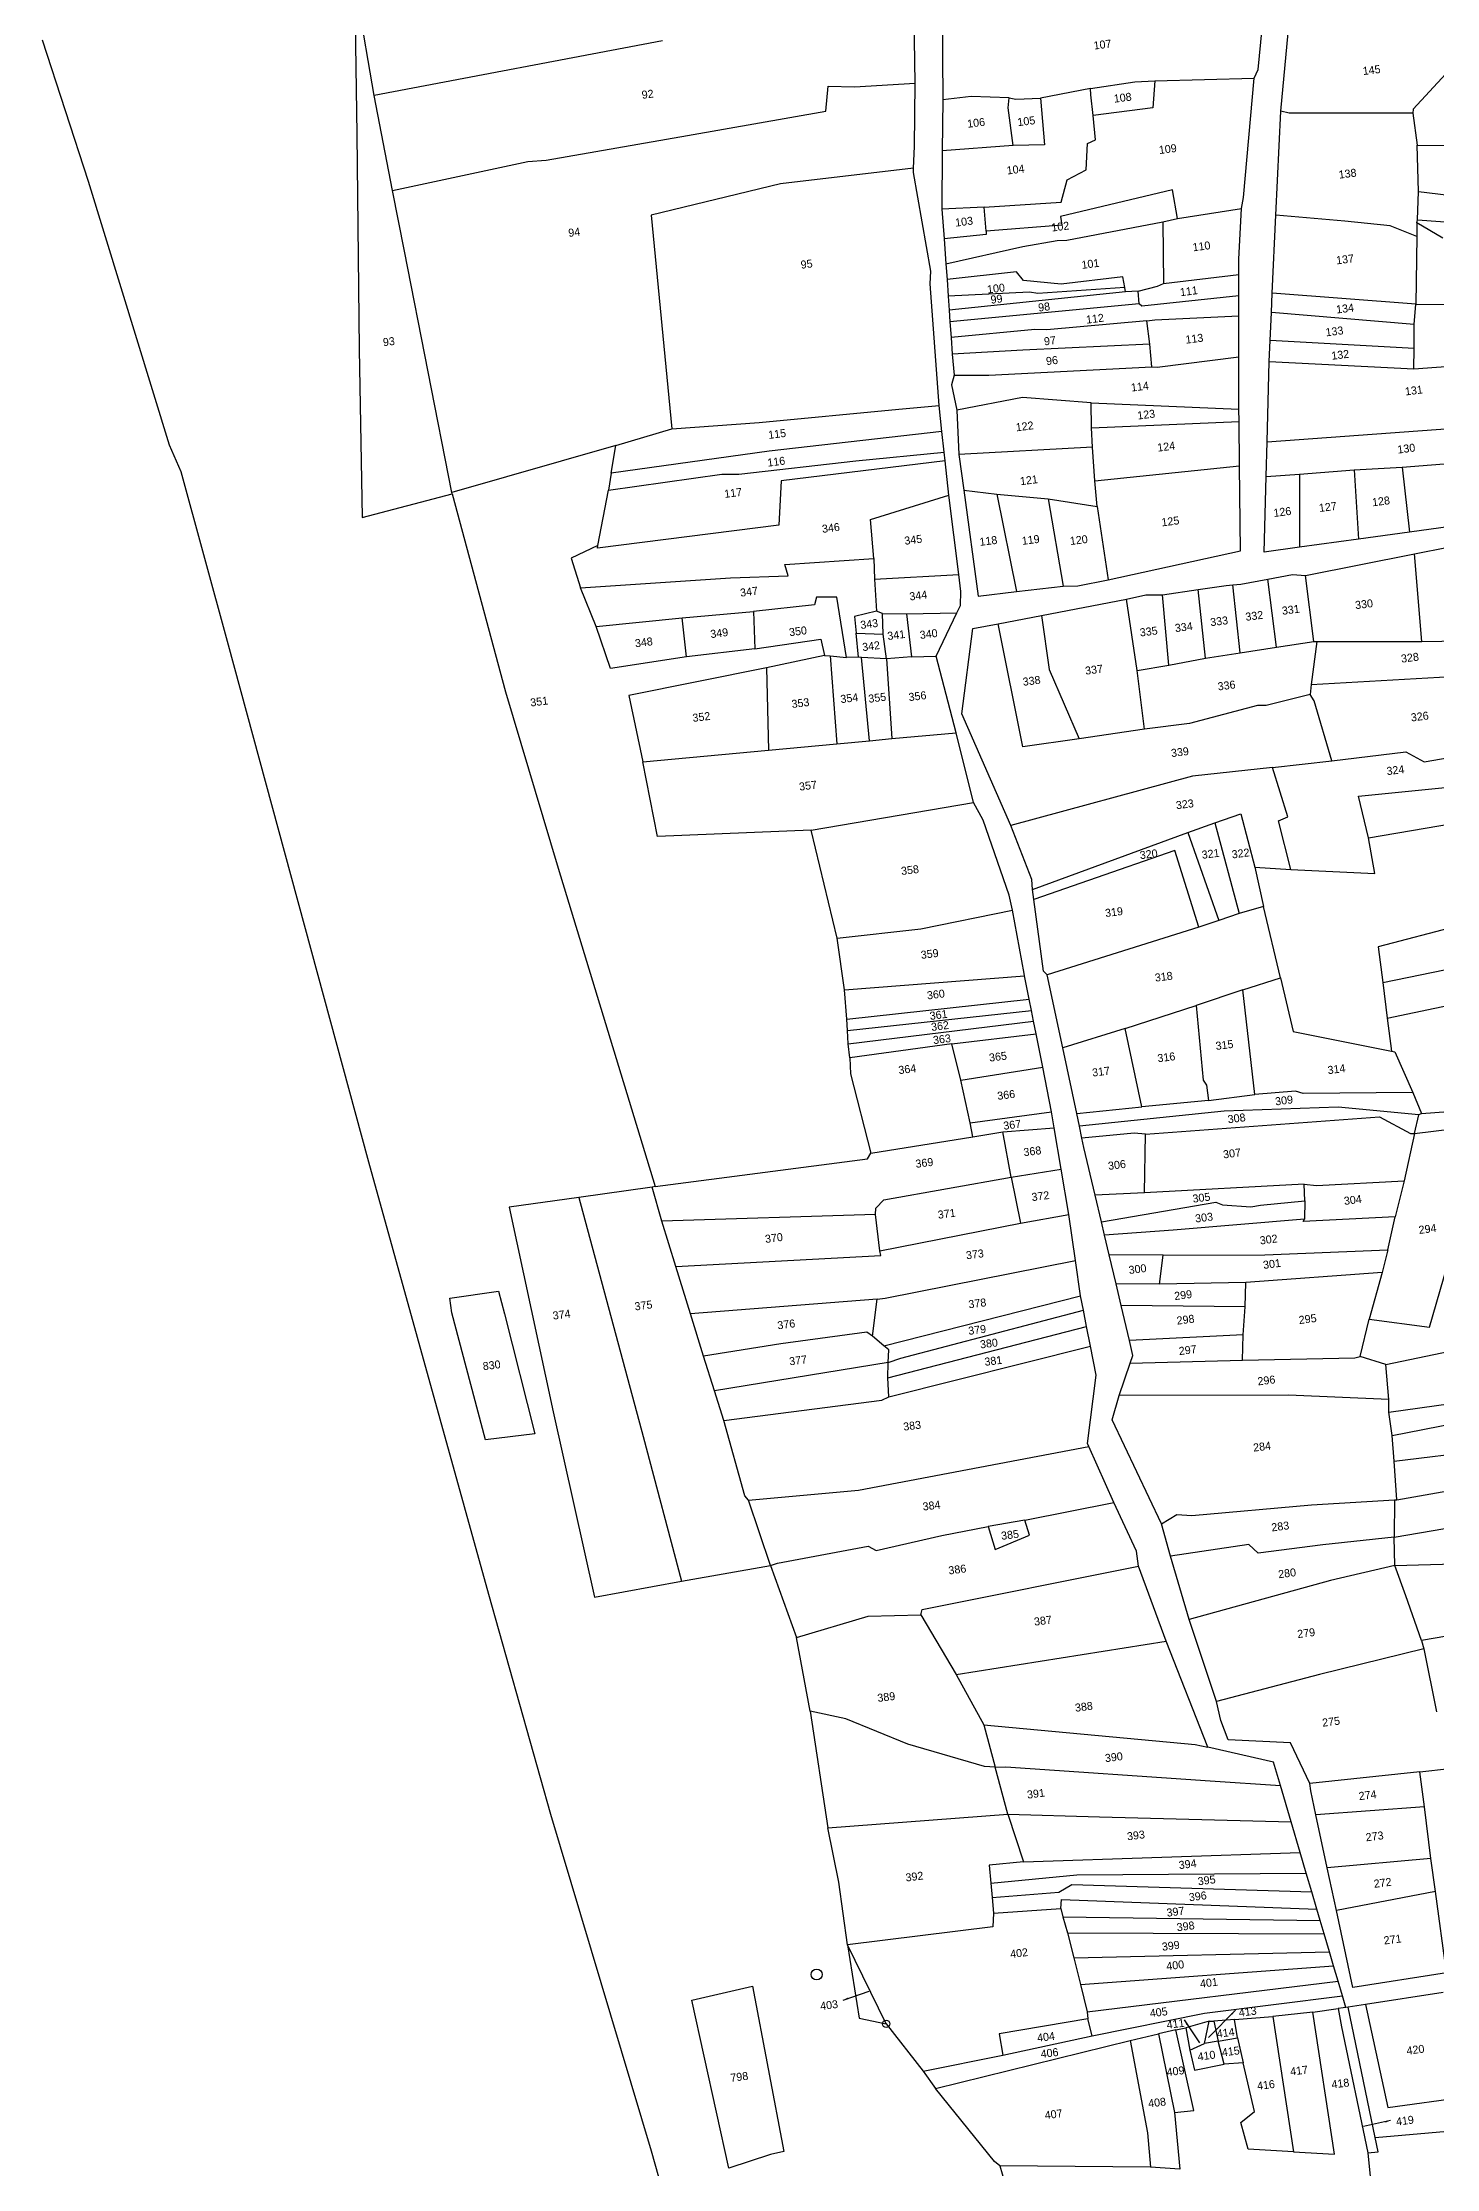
# Model space of a CAD drawing. Header units: metres. Extents: x 286362 to 288495, y 2008811 to 2013011.
# Drawn here: x 286414 to 287058, y 2011128 to 2012111 of the extents above; entities that cross this region are included whole.
import ezdxf
from ezdxf.enums import TextEntityAlignment as Align

# ---------------------------------------------------------------- set-up
doc = ezdxf.new("R2010")
doc.units = ezdxf.units.M
for name, color, linetype in [('OFF', 1, 'Continuous'), ('POLY_PARCEL', 6, 'Continuous'), ('POLY_ROAD', 30, 'Continuous'), ('TEXT_PARCEL', 7, 'Continuous'), ('V_BOUND_LINE', 7, 'Continuous')]:
    doc.layers.add(name, color=color, linetype=linetype)
doc.styles.get("Standard").update_dxf_attribs({"font": 'simplex.shx'})
doc.styles.add('TEXT_MAP', font='')
doc.styles.get('TEXT_MAP').set_extended_font_data('Kruti Dev 050')
doc.dimstyles.get("Standard").update_dxf_attribs({"dimtxt": 0.18, "dimasz": 0.18, "dimexe": 0.18, "dimexo": 0.0625, "dimgap": 0.09, "dimtad": 0, "dimtih": 1, "dimtoh": 1, "dimdec": 4, "dimzin": 0, "dimdsep": 46, "dimtxsty": 'Standard', "dimcen": 0.09, "dimadec": 0, "dimazin": 0, "dimtfac": 1, "dimtdec": 4, "dimtofl": 0, "dimtmove": 0, "dimatfit": 3, "dimfxl": 1, "dimtolj": 1, "dimtzin": 0, "dimarcsym": 0})

msp = doc.modelspace()

# ---------------------------------------------------------------- linework, layer by layer
for centre, radius in [((286771.69, 2011217.31), 2.54), ((286803.85, 2011194.49), 1.75)]:
    msp.add_circle(centre, radius)
at = {"layer": 'OFF'}
msp.add_line((287017.57, 2011202.2), (287012.98, 2011201.51), dxfattribs=at)
at = {"layer": 'POLY_PARCEL'}
for p, q in [((286558.05, 2012130.51), (286559.1, 2012068.66)), ((286567.02, 2012086.52), (286559.43, 2012130.57)), ((286700.37, 2012111.81), (286567.02, 2012086.52)), ((287070.24, 2012104.62), (287047.55, 2012080.21)), ((286918.93, 2012092.78), (286928.08, 2012093.3)), ((286928.08, 2012093.3), (286927.13, 2012080.83)), ((286928.08, 2012093.3), (286974.01, 2012094.55)), ((286575.59, 2012042.57), (286567.02, 2012086.52)), ((286776.01, 2012079.29), (286777, 2012090.79)), ((286777, 2012090.79), (286789.24, 2012090.5)), ((286789.24, 2012090.5), (286817.3, 2012092.22)), ((286843.14, 2012085.99), (286830.02, 2012084.51)), ((286860.79, 2012085.48), (286843.14, 2012085.99)), ((286860.33, 2012080.82), (286860.79, 2012085.48)), ((286860.79, 2012085.48), (286863.81, 2012084.81)), ((286863.81, 2012084.81), (286875.28, 2012085.21)), ((286898.37, 2012089.78), (286875.28, 2012085.21)), ((286875.28, 2012085.21), (286877.14, 2012063.67)), ((286898.37, 2012089.78), (286918.93, 2012092.78)), ((286898.52, 2012086.87), (286898.37, 2012089.78)), ((286899.53, 2012077.16), (286898.52, 2012086.87)), ((286711.96, 2012068), (286776.01, 2012079.29)), ((286862.53, 2012063.31), (286860.33, 2012080.82)), ((286927.13, 2012080.83), (286899.53, 2012077.16)), ((286900.72, 2012066.01), (286899.53, 2012077.16)), ((286990.2, 2012078.25), (286986.36, 2012079.17)), ((287047.37, 2012078.3), (286990.2, 2012078.25)), ((287047.55, 2012080.21), (287047.37, 2012078.3)), ((287047.37, 2012078.3), (287049.44, 2012063.5)), ((286559.1, 2012068.66), (286560.15, 2011969.07)), ((286646.54, 2012056.55), (286711.96, 2012068)), ((286877.14, 2012063.67), (286862.53, 2012063.31)), ((286896.4, 2012052.07), (286896.96, 2012064.28)), ((286896.96, 2012064.28), (286900.72, 2012066.01)), ((286575.59, 2012042.57), (286638.08, 2012055.89)), ((286638.08, 2012055.89), (286646.54, 2012056.55)), ((286862.53, 2012063.31), (286829.83, 2012060.95)), ((287050.03, 2012042.09), (287049.44, 2012063.5)), ((287049.44, 2012063.5), (287098.07, 2012063.11)), ((286755.03, 2012045.57), (286695.23, 2012031.16)), ((286816.53, 2012052.88), (286755.03, 2012045.57)), ((286884.86, 2012037.08), (286887.56, 2012047.4)), ((286887.56, 2012047.4), (286896.4, 2012052.07)), ((286581.07, 2012014.45), (286575.59, 2012042.57)), ((286849.11, 2012034.89), (286829.63, 2012033.98)), ((286849.11, 2012034.89), (286884.86, 2012037.08)), ((286850.1, 2012023.71), (286849.11, 2012034.89)), ((286936.27, 2012042.9), (286884.42, 2012030.53)), ((286938.57, 2012029.58), (286936.27, 2012042.9)), ((287049.57, 2012029.05), (287050.03, 2012042.09)), ((287050.03, 2012042.09), (287126.63, 2012032.85)), ((286695.23, 2012031.16), (286704.78, 2011932.24)), ((286885.15, 2012026.44), (286850.1, 2012023.71)), ((286884.42, 2012030.53), (286885.15, 2012026.44)), ((286887.47, 2012019.61), (286931.85, 2012028.11)), ((286931.85, 2012028.11), (286938.57, 2012029.58)), ((286931.85, 2012028.11), (286932.09, 2011999.47)), ((286938.57, 2012029.58), (286968.14, 2012034.14)), ((287015.94, 2012028.39), (286984.14, 2012031.18)), ((287036.94, 2012026.21), (287015.94, 2012028.39)), ((287049.29, 2012021.27), (287036.94, 2012026.21)), ((287049.34, 2012027.56), (287049.29, 2012021.27)), ((287049.34, 2012027.56), (287049.57, 2012029.05)), ((287061.32, 2012020.48), (287049.34, 2012027.56)), ((287049.57, 2012029.05), (287094.39, 2012025.68)), ((286850.07, 2012022.25), (286830.64, 2012020.25)), ((286831.5, 2012008.6), (286867.11, 2012016.64)), ((286850.1, 2012023.71), (286850.07, 2012022.25)), ((286867.11, 2012016.64), (286882.88, 2012019.46)), ((286882.88, 2012019.46), (286887.47, 2012019.61)), ((287049.29, 2012021.27), (287048.81, 2011990.03)), ((286602.95, 2011902.9), (286581.07, 2012014.45)), ((286864.18, 2012004.97), (286832.04, 2012001.38)), ((286867.4, 2012000.98), (286864.18, 2012004.97)), ((286870.19, 2011995.47), (286832.55, 2011993.71)), ((286914.57, 2011995.6), (286832.99, 2011987.25)), ((286884.8, 2011999.19), (286867.4, 2012000.98)), ((286874.03, 2011994.9), (286870.19, 2011995.47)), ((286914.31, 2011997.66), (286874.03, 2011994.9)), ((286913.27, 2012002.55), (286884.8, 2011999.19)), ((286914.31, 2011997.66), (286913.27, 2012002.55)), ((286914.57, 2011995.6), (286914.31, 2011997.66)), ((286920.39, 2011995.91), (286914.57, 2011995.6)), ((286920.39, 2011995.91), (286929.31, 2011998.28)), ((286920.91, 2011990.11), (286920.39, 2011995.91)), ((286929.31, 2011998.28), (286932.09, 2011999.47)), ((286932.09, 2011999.47), (286967.03, 2012003.66)), ((287048.81, 2011990.03), (286982.46, 2011995.09)), ((286920.91, 2011990.11), (286833.35, 2011981.86)), ((286922.09, 2011989.01), (286920.91, 2011990.11)), ((286967.03, 2011993.85), (286922.09, 2011989.01)), ((287048.12, 2011980.52), (286982.07, 2011986.12)), ((287048.12, 2011980.52), (287048.81, 2011990.03)), ((287048.81, 2011990.03), (287102.68, 2011989.67)), ((286872.56, 2011978.19), (286833.84, 2011974.6)), ((286878.23, 2011978.06), (286872.56, 2011978.19)), ((286924.42, 2011982.18), (286878.23, 2011978.06)), ((286924.42, 2011982.18), (286928.13, 2011982.65)), ((286925.76, 2011971.47), (286924.42, 2011982.18)), ((286928.13, 2011982.65), (286967.03, 2011984.57)), ((287048.01, 2011969.51), (287048.12, 2011980.52)), ((286560.15, 2011969.07), (286561.55, 2011891.3)), ((286867.05, 2011968.7), (286834.36, 2011966.76)), ((286925.76, 2011971.47), (286867.05, 2011968.7)), ((286926.67, 2011960.91), (286925.76, 2011971.47)), ((286929.19, 2011960.81), (286967.03, 2011965.59)), ((287048.01, 2011969.51), (286981.49, 2011973.11)), ((287047.94, 2011960.08), (287048.01, 2011969.51)), ((286835.24, 2011957.14), (286851.34, 2011957.11)), ((286851.34, 2011957.11), (286926.67, 2011960.91)), ((286926.67, 2011960.91), (286929.19, 2011960.81)), ((286981.07, 2011963.51), (287047.94, 2011960.08)), ((287047.94, 2011960.08), (287117.67, 2011965.07)), ((286866.88, 2011946.77), (286836.61, 2011940.86)), ((286898.61, 2011944.27), (286866.88, 2011946.77)), ((286745.06, 2011935.26), (286809.77, 2011941.35)), ((286809.77, 2011941.35), (286828.31, 2011943.03)), ((286898.61, 2011944.27), (286967.02, 2011941.34)), ((286898.79, 2011932.78), (286898.61, 2011944.27)), ((286678.87, 2011924.66), (286704.78, 2011932.24)), ((286704.78, 2011932.24), (286745.06, 2011935.26)), ((286829.63, 2011931), (286749.69, 2011921.99)), ((286898.79, 2011932.78), (286967.08, 2011935.63)), ((286899.28, 2011923.84), (286898.79, 2011932.78)), ((286980.07, 2011926.28), (287110.12, 2011935.74)), ((286678.87, 2011924.66), (286602.95, 2011902.9)), ((286676.62, 2011911.78), (286678.87, 2011924.66)), ((286749.69, 2011921.99), (286676.62, 2011911.78)), ((286735.65, 2011911.27), (286789.77, 2011917.45)), ((286831.1, 2011917.54), (286755.23, 2011908.22)), ((286789.77, 2011917.45), (286830.66, 2011921.54)), ((286899.28, 2011923.84), (286837.48, 2011920.49)), ((286900.4, 2011908.28), (286899.28, 2011923.84)), ((287042.54, 2011914.62), (287106.41, 2011919.65)), ((286676.62, 2011911.78), (286675.37, 2011903.91)), ((286675.37, 2011903.91), (286727.91, 2011911.31)), ((286727.91, 2011911.31), (286735.65, 2011911.27)), ((286755.23, 2011908.22), (286754.14, 2011887.76)), ((286900.4, 2011908.28), (286967.29, 2011915.17)), ((286901.43, 2011896.32), (286900.4, 2011908.28)), ((286979.64, 2011910.28), (286995, 2011911.37)), ((286995, 2011911.37), (287020.3, 2011913.29)), ((286995, 2011911.37), (286995.05, 2011877.5)), ((287020.3, 2011913.29), (287042.54, 2011914.62)), ((287020.3, 2011913.29), (287022.24, 2011881.23)), ((287042.54, 2011914.62), (287045.91, 2011884.48)), ((286561.55, 2011891.3), (286603.08, 2011902.21)), ((286603.08, 2011902.21), (286602.95, 2011902.9)), ((286603.08, 2011902.21), (286627.85, 2011810.63)), ((286670.44, 2011878.27), (286675.37, 2011903.91)), ((286796.67, 2011890.42), (286832.83, 2011901.64)), ((286839.74, 2011903.86), (286855.06, 2011902.01)), ((286855.06, 2011902.01), (286864.06, 2011856.98)), ((286855.06, 2011902.01), (286878.77, 2011899.97)), ((286878.77, 2011899.97), (286885.77, 2011859.52)), ((286878.77, 2011899.97), (286901.43, 2011896.32)), ((286754.14, 2011887.76), (286670.39, 2011877.04)), ((286798.13, 2011872.32), (286796.67, 2011890.42)), ((286901.43, 2011896.32), (286906.56, 2011862.46)), ((286670.44, 2011878.27), (286658.16, 2011872.46)), ((286670.39, 2011877.04), (286670.44, 2011878.27)), ((286658.16, 2011872.46), (286662.52, 2011858.78)), ((286756.92, 2011869.61), (286798.13, 2011872.32)), ((286758.6, 2011864.33), (286756.92, 2011869.61)), ((286798.13, 2011872.32), (286798.51, 2011862.81)), ((287051.58, 2011833.98), (287048.2, 2011874.45)), ((286662.52, 2011858.78), (286731.88, 2011863.42)), ((286669.69, 2011840.89), (286662.52, 2011858.78)), ((286731.88, 2011863.42), (286758.6, 2011864.33)), ((286798.51, 2011862.81), (286837.45, 2011864.85)), ((286798.51, 2011862.81), (286799.33, 2011848.01)), ((286951.52, 2011826.19), (286948.17, 2011857.96)), ((286967.55, 2011828.62), (286964.21, 2011860.1)), ((286984.38, 2011831.36), (286980.39, 2011862.78)), ((287001.65, 2011833.95), (286997.74, 2011864.45)), ((286709.45, 2011844.86), (286742.43, 2011847.78)), ((286770.7, 2011850.92), (286742.43, 2011847.78)), ((286742.43, 2011847.78), (286743.16, 2011830.6)), ((286771.68, 2011854.5), (286770.7, 2011850.92)), ((286781.04, 2011854.46), (286771.68, 2011854.5)), ((286785.55, 2011826.57), (286781.04, 2011854.46)), ((286799.33, 2011848.01), (286789.27, 2011845.53)), ((286802.11, 2011846.94), (286799.33, 2011848.01)), ((286919.98, 2011820.56), (286915.05, 2011853.48)), ((286934.54, 2011823.02), (286931.7, 2011855.54)), ((286669.69, 2011840.89), (286709.45, 2011844.86)), ((286676.41, 2011821.41), (286669.69, 2011840.89)), ((286711.51, 2011826.83), (286709.45, 2011844.86)), ((286789.27, 2011845.53), (286790.05, 2011837.71)), ((286791.03, 2011826.65), (286790.05, 2011837.71)), ((286790.05, 2011837.71), (286802.51, 2011837.24)), ((286802.11, 2011846.94), (286813.32, 2011846.72)), ((286802.51, 2011837.24), (286802.11, 2011846.94)), ((286813.32, 2011846.72), (286836.61, 2011847.22)), ((286813.32, 2011846.72), (286815.6, 2011826.89)), ((286867.03, 2011785.24), (286855.71, 2011842.12)), ((286875.75, 2011845.96), (286879.3, 2011820.94)), ((286743.16, 2011830.6), (286711.51, 2011826.83)), ((286743.16, 2011830.6), (286773.71, 2011835.05)), ((286773.71, 2011835.05), (286775.27, 2011827.52)), ((286803.94, 2011825.83), (286802.51, 2011837.24)), ((286951.52, 2011826.19), (286967.55, 2011828.62)), ((286967.55, 2011828.62), (286984.38, 2011831.36)), ((286984.38, 2011831.36), (287001.65, 2011833.95)), ((287003.12, 2011833.92), (287000.5, 2011813.96)), ((287001.65, 2011833.95), (287003.12, 2011833.92)), ((287003.12, 2011833.92), (287051.58, 2011833.98)), ((287051.58, 2011833.98), (287089.91, 2011834.49)), ((286711.51, 2011826.83), (286676.41, 2011821.41)), ((286748.53, 2011821.8), (286684.88, 2011808.94)), ((286775.27, 2011827.52), (286748.53, 2011821.8)), ((286748.53, 2011821.8), (286749.44, 2011783.72)), ((286775.27, 2011827.52), (286777.94, 2011827.25)), ((286777.94, 2011827.25), (286785.55, 2011826.57)), ((286777.94, 2011827.25), (286780.99, 2011786.66)), ((286791.03, 2011826.65), (286785.55, 2011826.57)), ((286792.43, 2011826.56), (286791.03, 2011826.65)), ((286796.08, 2011788.03), (286792.43, 2011826.56)), ((286803.94, 2011825.83), (286792.43, 2011826.56)), ((286815.6, 2011826.89), (286803.94, 2011825.83)), ((286803.94, 2011825.83), (286806.51, 2011788.98)), ((286815.6, 2011826.89), (286827.05, 2011827.13)), ((286879.3, 2011820.94), (286893.16, 2011788.94)), ((286919.98, 2011820.56), (286934.54, 2011823.02)), ((286923.39, 2011793.36), (286919.98, 2011820.56)), ((286934.54, 2011823.02), (286951.52, 2011826.19)), ((287000.5, 2011813.96), (287075.94, 2011818.41)), ((286627.85, 2011810.63), (286652.12, 2011729)), ((286684.88, 2011808.94), (286691.37, 2011778.26)), ((286999.9, 2011809.45), (286979.6, 2011804.39)), ((287000.5, 2011813.96), (286999.9, 2011809.45)), ((287001.74, 2011806.54), (286999.9, 2011809.45)), ((286975.63, 2011804.31), (286944.22, 2011795.98)), ((286979.6, 2011804.39), (286975.63, 2011804.31)), ((287010.05, 2011778.7), (287001.74, 2011806.54)), ((286796.08, 2011788.03), (286806.51, 2011788.98)), ((286806.51, 2011788.98), (286836.2, 2011791.68)), ((286893.16, 2011788.94), (286867.03, 2011785.24)), ((286923.39, 2011793.36), (286893.16, 2011788.94)), ((286944.22, 2011795.98), (286923.39, 2011793.36)), ((286691.37, 2011778.26), (286749.44, 2011783.72)), ((286749.44, 2011783.72), (286780.99, 2011786.66)), ((286780.99, 2011786.66), (286796.08, 2011788.03)), ((286982.57, 2011775.67), (287010.05, 2011778.7)), ((287010.05, 2011778.7), (287044.18, 2011782.82)), ((287044.18, 2011782.82), (287052.71, 2011778.24)), ((287052.71, 2011778.24), (287099.63, 2011786.46)), ((286698.14, 2011743.75), (286691.37, 2011778.26)), ((286945.59, 2011771.66), (286861.59, 2011748.79)), ((286982.57, 2011775.67), (286945.59, 2011771.66)), ((286989.65, 2011752.78), (286982.57, 2011775.67)), ((287022.24, 2011762.33), (287102.66, 2011770.35)), ((286769.16, 2011746.62), (286844.28, 2011759.46)), ((287026.96, 2011743.04), (287022.24, 2011762.33)), ((286943.44, 2011745.52), (286955.86, 2011750)), ((286955.86, 2011750), (286967.89, 2011754.24)), ((286955.86, 2011750), (286967.19, 2011708.1)), ((286967.89, 2011754.24), (286974.35, 2011729.51)), ((286985.27, 2011750.97), (286989.65, 2011752.78)), ((286991.02, 2011728.46), (286985.27, 2011750.97)), ((287026.96, 2011743.04), (287104.71, 2011756.35)), ((286769.16, 2011746.62), (286698.14, 2011743.75)), ((286781.12, 2011696.71), (286769.16, 2011746.62)), ((286871.55, 2011719.13), (286943.44, 2011745.52)), ((286943.44, 2011745.52), (286957.77, 2011704.92)), ((287029.85, 2011726.66), (287026.96, 2011743.04)), ((286937.36, 2011737.22), (286897.42, 2011723.42)), ((286948.51, 2011701.78), (286937.36, 2011737.22)), ((286974.35, 2011729.51), (286978.3, 2011711.38)), ((286974.35, 2011729.51), (286991.02, 2011728.46)), ((286652.12, 2011729), (286697.03, 2011581.86)), ((286897.42, 2011723.42), (286872.16, 2011714.59)), ((286991.02, 2011728.46), (287029.85, 2011726.66)), ((286819.82, 2011700.96), (286862.28, 2011709.69)), ((286978.3, 2011711.38), (286967.19, 2011708.1)), ((286986.2, 2011678.34), (286978.3, 2011711.38)), ((286781.12, 2011696.71), (286819.82, 2011700.96)), ((286948.51, 2011701.78), (286878.38, 2011679.72)), ((286957.77, 2011704.92), (286948.51, 2011701.78)), ((286967.19, 2011708.1), (286957.77, 2011704.92)), ((287067.91, 2011702.23), (287031.42, 2011692.63)), ((286784.55, 2011672.86), (286781.12, 2011696.71)), ((287031.42, 2011692.63), (287033.52, 2011676.15)), ((287033.52, 2011676.15), (287109.55, 2011691.73)), ((286784.55, 2011672.86), (286867.84, 2011679.26)), ((286785.66, 2011659.18), (286784.55, 2011672.86)), ((286968.89, 2011672.82), (286947.19, 2011665.49)), ((286968.89, 2011672.82), (286986.2, 2011678.34)), ((286974.34, 2011624.32), (286968.89, 2011672.82)), ((286986.2, 2011678.34), (286992.04, 2011653.54)), ((287033.52, 2011676.15), (287035.63, 2011659.67)), ((286785.66, 2011659.18), (286869.98, 2011668.52)), ((286785.91, 2011653.93), (286871.03, 2011663.25)), ((286914.38, 2011654.89), (286947.19, 2011665.49)), ((286947.19, 2011665.49), (286950.47, 2011630.95)), ((287035.63, 2011659.67), (287070.04, 2011666.92)), ((286785.91, 2011653.93), (286785.66, 2011659.18)), ((286786.26, 2011647.88), (286785.91, 2011653.93)), ((286786.26, 2011647.88), (286872.02, 2011658.24)), ((286834.25, 2011647.8), (286873.17, 2011652.49)), ((286914.38, 2011654.89), (286885.52, 2011645.98)), ((286922.08, 2011618.6), (286914.38, 2011654.89)), ((286992.04, 2011653.54), (287037.58, 2011644.39)), ((287035.63, 2011659.67), (287037.58, 2011644.39)), ((286787.09, 2011641.28), (286786.26, 2011647.88)), ((286834.25, 2011647.8), (286787.09, 2011641.28)), ((286787.09, 2011641.28), (286787.39, 2011634)), ((286838.39, 2011631.05), (286834.25, 2011647.8)), ((287037.58, 2011644.39), (287039.07, 2011644.16)), ((287039.07, 2011644.16), (287047.51, 2011625.34)), ((286787.39, 2011634), (286796.76, 2011597.21)), ((286838.39, 2011631.05), (286876.25, 2011637.03)), ((286842.7, 2011611.27), (286838.39, 2011631.05)), ((286952.9, 2011621.63), (286922.08, 2011618.6)), ((286950.47, 2011630.95), (286952.02, 2011628.63)), ((286952.02, 2011628.63), (286952.9, 2011621.63)), ((286952.9, 2011621.63), (286974.34, 2011624.32)), ((286993.21, 2011625.85), (286974.34, 2011624.32)), ((286996.69, 2011624.82), (286993.21, 2011625.85)), ((287047.51, 2011625.34), (286996.69, 2011624.82)), ((287047.51, 2011625.34), (287051.46, 2011615.58)), ((286842.7, 2011611.27), (286880.35, 2011616.41)), ((286891.98, 2011615.51), (286922.08, 2011618.6)), ((286960.22, 2011616.69), (286893.2, 2011609.72)), ((286923.86, 2011606.06), (287031.97, 2011613.97)), ((287012.98, 2011618.49), (286960.22, 2011616.69)), ((287050.27, 2011615.01), (287012.98, 2011618.49)), ((287031.97, 2011613.97), (287046.33, 2011606.35)), ((287048.21, 2011606.38), (287050.27, 2011615.01)), ((287051.46, 2011615.58), (287050.27, 2011615.01)), ((287051.46, 2011615.58), (287070.03, 2011616.9)), ((286796.76, 2011597.21), (286843.9, 2011604.82)), ((286843.9, 2011604.82), (286842.7, 2011611.27)), ((286843.9, 2011604.82), (286857.87, 2011607.08)), ((286857.87, 2011607.08), (286881.59, 2011609.03)), ((286861.68, 2011586.15), (286857.87, 2011607.08)), ((286918.58, 2011606.44), (286894.37, 2011604.2)), ((286923.86, 2011606.06), (286918.58, 2011606.44)), ((286923.31, 2011578.84), (286923.86, 2011606.06)), ((287048.21, 2011606.38), (287043.43, 2011584.49)), ((287046.33, 2011606.35), (287048.21, 2011606.38)), ((287048.21, 2011606.38), (287067.1, 2011608.65)), ((286697.03, 2011581.86), (286795.26, 2011594.59)), ((286795.26, 2011594.59), (286796.76, 2011597.21)), ((286697.03, 2011581.86), (286695.63, 2011581.51)), ((286802.81, 2011575.71), (286861.68, 2011586.15)), ((286861.68, 2011586.15), (286884.81, 2011589.86)), ((286861.68, 2011586.15), (286865.99, 2011564.85)), ((286997.15, 2011582.87), (286923.31, 2011578.84)), ((286997.15, 2011582.87), (287002.87, 2011582.33)), ((286997.48, 2011575.17), (286997.15, 2011582.87)), ((287002.87, 2011582.33), (287043.43, 2011584.49)), ((287043.43, 2011584.49), (287039.24, 2011567.85)), ((286661.67, 2011576.72), (286629.5, 2011572.19)), ((286629.5, 2011572.19), (286649.91, 2011477.63)), ((286695.63, 2011581.51), (286661.67, 2011576.72)), ((286661.67, 2011576.72), (286691.41, 2011466.15)), ((286700.04, 2011565.78), (286695.63, 2011581.51)), ((286799.03, 2011571.78), (286802.81, 2011575.71)), ((286923.31, 2011578.84), (286900.48, 2011577.87)), ((286903.42, 2011565.41), (286956.3, 2011574.61)), ((286956.3, 2011574.61), (286959.39, 2011573.32)), ((286959.39, 2011573.32), (286972.49, 2011572.45)), ((286972.49, 2011572.45), (286977, 2011573.23)), ((286977, 2011573.23), (286997.48, 2011575.17)), ((286997.48, 2011575.17), (286997.28, 2011566.77)), ((286798.98, 2011568.93), (286700.04, 2011565.78)), ((286706.57, 2011544.75), (286700.04, 2011565.78)), ((286798.98, 2011568.93), (286799.03, 2011571.78)), ((286800.91, 2011552.01), (286798.98, 2011568.93)), ((286800.91, 2011552.01), (286865.99, 2011564.85)), ((286865.99, 2011564.85), (286888.33, 2011568.89)), ((286997.28, 2011566.77), (286936.56, 2011561.67)), ((287039.24, 2011567.85), (286996.79, 2011565.67)), ((286996.79, 2011565.67), (286997.28, 2011566.77)), ((287035.92, 2011552.58), (287039.24, 2011567.85)), ((286936.56, 2011561.67), (286904.85, 2011559.32)), ((286979.04, 2011550.25), (287035.92, 2011552.58)), ((287035.92, 2011552.58), (287033.27, 2011541.99)), ((286706.57, 2011544.75), (286801.39, 2011549.83)), ((286713.37, 2011522.88), (286706.57, 2011544.75)), ((286801.39, 2011549.83), (286800.91, 2011552.01)), ((286803.44, 2011530.18), (286891.39, 2011547.51)), ((286931.96, 2011550), (286907, 2011550.23)), ((286930.29, 2011536.6), (286931.96, 2011550)), ((286931.96, 2011550), (286979.04, 2011550.25)), ((287055.12, 2011516.81), (287063.31, 2011545.04)), ((286602.05, 2011530.14), (286624.62, 2011533.38)), ((286624.62, 2011533.38), (286627.35, 2011522.95)), ((286930.29, 2011536.6), (286910.18, 2011536.76)), ((286970.18, 2011537.42), (286930.29, 2011536.6)), ((286969.93, 2011526.09), (286970.18, 2011537.42)), ((287033.27, 2011541.99), (286970.18, 2011537.42)), ((287033.27, 2011541.99), (287027.24, 2011520.42)), ((286602.9, 2011523.34), (286602.05, 2011530.14)), ((286618.61, 2011464.56), (286602.9, 2011523.34)), ((286627.35, 2011522.95), (286641.43, 2011467.42)), ((286799.64, 2011529.7), (286713.37, 2011522.88)), ((286719.43, 2011503.35), (286713.37, 2011522.88)), ((286797.52, 2011512.57), (286799.64, 2011529.7)), ((286799.64, 2011529.7), (286803.44, 2011530.18)), ((286802.75, 2011508.14), (286893.72, 2011531.3)), ((286810.59, 2011502.42), (286895.05, 2011524.6)), ((286969.93, 2011526.09), (286912.54, 2011526.76)), ((286969.03, 2011513.21), (286969.93, 2011526.09)), ((286794.84, 2011514.47), (286755.06, 2011509.07)), ((286797.52, 2011512.57), (286794.84, 2011514.47)), ((286804.61, 2011493.34), (286896.54, 2011517.12)), ((286969.03, 2011513.21), (286916.36, 2011510.57)), ((286968.62, 2011501.44), (286969.03, 2011513.21)), ((287023.12, 2011503.16), (287027.24, 2011520.42)), ((287027.24, 2011520.42), (287055.12, 2011516.81)), ((286755.06, 2011509.07), (286719.43, 2011503.35)), ((286724.4, 2011487.37), (286719.43, 2011503.35)), ((286802.75, 2011508.14), (286797.52, 2011512.57)), ((286805.03, 2011506.19), (286802.75, 2011508.14)), ((286804.73, 2011500.47), (286805.03, 2011506.19)), ((286805.11, 2011484.46), (286898.36, 2011507.96)), ((287020.63, 2011502.52), (287023.12, 2011503.16)), ((287034.9, 2011499.41), (287023.12, 2011503.16)), ((287034.9, 2011499.41), (287087.96, 2011510.46)), ((286804.73, 2011500.47), (286724.4, 2011487.37)), ((286804.61, 2011493.34), (286804.73, 2011500.47)), ((286805.11, 2011484.46), (286804.61, 2011493.34)), ((286804.73, 2011500.47), (286810.59, 2011502.42)), ((286916.72, 2011500.02), (286968.62, 2011501.44)), ((286968.62, 2011501.44), (287020.63, 2011502.52)), ((287036.3, 2011483.26), (287034.9, 2011499.41)), ((286728.7, 2011473.52), (286724.4, 2011487.37)), ((286801.84, 2011483.04), (286805.11, 2011484.46)), ((286989.92, 2011485.27), (286911.58, 2011485.2)), ((287036.3, 2011483.26), (286989.92, 2011485.27)), ((287036.4, 2011477.41), (287123.81, 2011489.86)), ((286649.91, 2011477.63), (286669.01, 2011391.86)), ((286728.7, 2011473.52), (286801.84, 2011483.04)), ((287036.4, 2011477.41), (287036.3, 2011483.26)), ((287037.95, 2011466.61), (287036.4, 2011477.41)), ((286641.43, 2011467.42), (286618.61, 2011464.56)), ((286691.41, 2011466.15), (286709.14, 2011399.33)), ((286738.55, 2011438.79), (286728.7, 2011473.52)), ((287037.95, 2011466.61), (287066.97, 2011472.35)), ((287038.81, 2011454.79), (287037.95, 2011466.61)), ((287038.81, 2011454.79), (287128.7, 2011465.68)), ((286791.03, 2011441.33), (286897.55, 2011461.49)), ((287040, 2011436.94), (287038.81, 2011454.79)), ((287040, 2011436.94), (287131.27, 2011452.97)), ((286740.22, 2011436.76), (286738.55, 2011438.79)), ((286740.22, 2011436.76), (286791.03, 2011441.33)), ((286750.32, 2011406.53), (286740.22, 2011436.76)), ((286868, 2011427.42), (286909.13, 2011435.67)), ((286945.21, 2011429.65), (287000.52, 2011434.5)), ((287000.52, 2011434.5), (287038.97, 2011436.81)), ((287038.97, 2011436.81), (287038.82, 2011419.63)), ((287038.82, 2011419.63), (287134.68, 2011436.1)), ((287038.97, 2011436.81), (287040, 2011436.94)), ((286829.64, 2011420.37), (286851.09, 2011424.48)), ((286868, 2011427.42), (286851.09, 2011424.48)), ((286851.09, 2011424.48), (286854.24, 2011413.91)), ((286870.08, 2011420.57), (286868, 2011427.42)), ((286931.21, 2011425.85), (286938.25, 2011430.03)), ((286938.25, 2011430.03), (286945.21, 2011429.65)), ((286753.65, 2011407.57), (286795.49, 2011415.48)), ((286795.49, 2011415.48), (286799.19, 2011413.5)), ((286799.19, 2011413.5), (286829.64, 2011420.37)), ((286854.24, 2011413.91), (286870.08, 2011420.57)), ((286971.61, 2011416.22), (286935.3, 2011410.75)), ((286975.89, 2011412.15), (286971.61, 2011416.22)), ((287005.76, 2011416.11), (286975.89, 2011412.15)), ((287038.82, 2011419.63), (287005.76, 2011416.11)), ((287039.16, 2011406.54), (287038.82, 2011419.63)), ((286709.14, 2011399.33), (286750.32, 2011406.53)), ((286750.32, 2011406.53), (286753.65, 2011407.57)), ((286750.32, 2011406.53), (286762.37, 2011373.19)), ((286820.51, 2011386.18), (286920.55, 2011406.21)), ((287039.16, 2011406.54), (287009.34, 2011399.54)), ((287039.16, 2011406.54), (287072.19, 2011407.43)), ((287044.17, 2011392.54), (287039.16, 2011406.54)), ((286669.01, 2011391.86), (286709.14, 2011399.33)), ((287009.34, 2011399.54), (286943.96, 2011381.55)), ((286819.81, 2011383.65), (286820.51, 2011386.18)), ((287051.45, 2011371.81), (287044.17, 2011392.54)), ((286762.37, 2011373.19), (286795.49, 2011383.04)), ((286795.49, 2011383.04), (286819.81, 2011383.65)), ((286819.81, 2011383.65), (286836.29, 2011356.05)), ((287106.97, 2011381.42), (287051.45, 2011371.81)), ((286768.69, 2011339.18), (286762.37, 2011373.19)), ((286836.29, 2011356.05), (286933.29, 2011371.56)), ((287052.55, 2011367.89), (287004.22, 2011356.13)), ((287051.45, 2011371.81), (287052.55, 2011367.89)), ((287052.55, 2011367.89), (287058.45, 2011338.76)), ((286836.29, 2011356.05), (286848.96, 2011332.85)), ((287004.22, 2011356.13), (286956.63, 2011343.6)), ((286768.69, 2011339.18), (286776.89, 2011285.15)), ((286785.2, 2011335.57), (286768.69, 2011339.18)), ((286813.91, 2011323.93), (286785.2, 2011335.57)), ((286848.96, 2011332.85), (286946.7, 2011323.73)), ((286848.96, 2011332.85), (286854.3, 2011313.15)), ((286849.37, 2011313.55), (286813.91, 2011323.93)), ((286946.7, 2011323.73), (286952.6, 2011322.44)), ((286854.3, 2011313.15), (286849.37, 2011313.55)), ((286854.3, 2011313.15), (286859.15, 2011313.35)), ((286860.06, 2011291.52), (286854.3, 2011313.15)), ((286859.15, 2011313.35), (286953.69, 2011306.92)), ((286953.69, 2011306.92), (286986.21, 2011304.71)), ((287050.75, 2011311.04), (286999.82, 2011305.62)), ((287050.75, 2011311.04), (287064.39, 2011312.55)), ((287052.78, 2011294.84), (287050.75, 2011311.04)), ((286776.89, 2011285.15), (286860.06, 2011291.52)), ((286860.06, 2011291.52), (286902.56, 2011290.31)), ((286860.06, 2011291.52), (286867.36, 2011269.43)), ((286902.56, 2011290.31), (286991.14, 2011287.95)), ((287052.78, 2011294.84), (287002.63, 2011291.15)), ((287055.77, 2011271.03), (287052.78, 2011294.84)), ((286782, 2011260.02), (286776.89, 2011285.15)), ((286867.36, 2011269.43), (286851.5, 2011267.85)), ((286851.5, 2011267.85), (286852.33, 2011259.62)), ((286867.36, 2011269.43), (286995.34, 2011273.71)), ((287055.77, 2011271.03), (287007.9, 2011266.61)), ((287057.9, 2011255.65), (287055.77, 2011271.03)), ((286786.04, 2011231.06), (286782, 2011260.02)), ((286852.33, 2011259.62), (286892.11, 2011263.39)), ((286852.33, 2011259.62), (286852.95, 2011252.87)), ((286883.75, 2011255.32), (286889.8, 2011258.92)), ((286889.8, 2011258.92), (287000.67, 2011255.6)), ((286892.11, 2011263.39), (286998.16, 2011264.14)), ((286852.95, 2011252.87), (286883.75, 2011255.32)), ((286852.95, 2011252.87), (286853.45, 2011245.62)), ((286853.45, 2011245.62), (286884.68, 2011247.91)), ((286884.68, 2011247.91), (286884.98, 2011252.02)), ((286884.68, 2011247.91), (286885.58, 2011243.96)), ((286884.98, 2011252.02), (287003.05, 2011247.53)), ((287057.9, 2011255.65), (287012.14, 2011246.89)), ((287063.03, 2011218.11), (287057.9, 2011255.65)), ((286853.23, 2011239.29), (286786.04, 2011231.06)), ((286853.45, 2011245.62), (286853.23, 2011239.29)), ((286885.58, 2011243.96), (287004.58, 2011242.34)), ((286885.58, 2011243.96), (286887.73, 2011236.51)), ((286803.85, 2011194.49), (286786.04, 2011231.06)), ((286786.04, 2011231.06), (286791.31, 2011197.18)), ((286887.73, 2011236.51), (287006.43, 2011236.05)), ((286887.73, 2011236.51), (286890.59, 2011225.09)), ((286890.59, 2011225.09), (287008.86, 2011227.81)), ((286890.59, 2011225.09), (286893.77, 2011212.68)), ((286893.77, 2011212.68), (287010.78, 2011221.29)), ((286713.99, 2011205.48), (286742.06, 2011211.85)), ((286742.06, 2011211.85), (286756.53, 2011135.44)), ((286893.77, 2011212.68), (286896.78, 2011200.06)), ((286896.78, 2011200.06), (287012.84, 2011214.3)), ((286731.06, 2011127.77), (286713.99, 2011205.48)), ((286896.78, 2011200.06), (286897.18, 2011196.86)), ((286899.19, 2011188.98), (286951.15, 2011199.36)), ((286951.15, 2011199.36), (287014.87, 2011207.4)), ((287001.2, 2011199.83), (286982.73, 2011197.92)), ((287001.2, 2011199.83), (287012.98, 2011201.51)), ((287011.26, 2011134.24), (287001.2, 2011199.83)), ((287012.98, 2011201.51), (287014.44, 2011193.16)), ((287030.1, 2011141.87), (287017.57, 2011202.2)), ((287025.62, 2011203.44), (287035.88, 2011155.82)), ((286791.31, 2011197.18), (286803.85, 2011194.49)), ((286803.85, 2011194.49), (286821.02, 2011172.66)), ((286897.18, 2011196.86), (286856.18, 2011189.88)), ((286856.18, 2011189.88), (286857.83, 2011179.93)), ((286857.83, 2011179.93), (286899.19, 2011188.98)), ((286899.19, 2011188.98), (286897.18, 2011196.86)), ((286916.7, 2011186.81), (286929.74, 2011189.87)), ((286937.84, 2011191.7), (286929.74, 2011189.87)), ((286929.74, 2011189.87), (286937.16, 2011153.42)), ((286937.84, 2011191.7), (286942.4, 2011192.68)), ((286946.19, 2011154.35), (286937.84, 2011191.7)), ((286953.2, 2011195.66), (286942.4, 2011192.68)), ((286942.4, 2011192.68), (286944.3, 2011182.35)), ((286951.03, 2011185.43), (286953.2, 2011195.66)), ((286953.2, 2011195.66), (286955.43, 2011195.74)), ((286964.89, 2011196.52), (286955.43, 2011195.74)), ((286955.43, 2011195.74), (286957.41, 2011186.44)), ((286964.89, 2011196.52), (286982.73, 2011197.92)), ((286966.37, 2011187.97), (286964.89, 2011196.52)), ((286982.73, 2011197.92), (286992.21, 2011135.31)), ((287014.44, 2011193.16), (287026.65, 2011134.75)), ((286821.02, 2011172.66), (286857.83, 2011179.93)), ((286826.68, 2011164.56), (286916.7, 2011186.81)), ((286916.7, 2011186.81), (286924.7, 2011144.13)), ((286944.3, 2011182.35), (286951.03, 2011185.43)), ((286944.3, 2011182.35), (286946.48, 2011173.08)), ((286957.41, 2011186.44), (286951.03, 2011185.43)), ((286957.41, 2011186.44), (286966.37, 2011187.97)), ((286960.17, 2011175.81), (286957.41, 2011186.44)), ((286966.37, 2011187.97), (286969.03, 2011176.51)), ((286821.02, 2011172.66), (286826.68, 2011164.56)), ((286946.48, 2011173.08), (286960.17, 2011175.81)), ((286969.03, 2011176.51), (286960.17, 2011175.81)), ((286974.22, 2011153.98), (286969.03, 2011176.51)), ((286853.99, 2011130.79), (286826.68, 2011164.56)), ((287035.88, 2011155.82), (287071.86, 2011160.74)), ((286937.16, 2011153.42), (286946.19, 2011154.35)), ((286937.16, 2011153.42), (286939.62, 2011127.31)), ((286967.94, 2011148.92), (286974.22, 2011153.98)), ((287030.1, 2011141.87), (287171.68, 2011154.35)), ((286924.7, 2011144.13), (286926.08, 2011128.25)), ((286971.32, 2011136.55), (286967.94, 2011148.92)), ((287031.45, 2011135.35), (287030.1, 2011141.87)), ((286750.4, 2011134.06), (286731.06, 2011127.77)), ((286756.53, 2011135.44), (286750.4, 2011134.06)), ((286856.47, 2011128.86), (286853.99, 2011130.79)), ((286992.21, 2011135.31), (286971.32, 2011136.55)), ((286992.21, 2011135.31), (287011.26, 2011134.24)), ((287026.65, 2011134.75), (287031.45, 2011135.35)), ((287026.65, 2011134.75), (287027.8, 2011122.3)), ((286856.47, 2011128.86), (286877.81, 2011056.08)), ((286926.08, 2011128.25), (286856.47, 2011128.86)), ((286939.62, 2011127.31), (286926.08, 2011128.25))]:
    msp.add_line(p, q, dxfattribs=at)
at = {"layer": 'POLY_ROAD'}
for p, q in [((286829.69, 2012124.77), (286830.02, 2012084.51)), ((286975.87, 2012098.48), (286978.96, 2012130.08)), ((286817.3, 2012092.22), (286816.77, 2012122.28)), ((286986.36, 2012079.17), (286989.76, 2012115.46)), ((286969.2, 2012039.23), (286974.01, 2012094.55)), ((286974.01, 2012094.55), (286975.87, 2012098.48)), ((286816.94, 2012062.97), (286817.3, 2012092.22)), ((286830.02, 2012084.51), (286829.83, 2012060.95)), ((286984.14, 2012031.18), (286986.36, 2012079.17)), ((286816.53, 2012052.88), (286816.94, 2012062.97)), ((286829.83, 2012060.95), (286829.63, 2012033.98)), ((286816.45, 2012050.83), (286816.53, 2012052.88)), ((286824.53, 2012005.18), (286816.45, 2012050.83)), ((286968.14, 2012034.14), (286969.2, 2012039.23)), ((286829.63, 2012033.98), (286830.64, 2012020.25)), ((286967.04, 2012010.83), (286968.14, 2012034.14)), ((286982.46, 2011995.09), (286984.14, 2012031.18)), ((286830.64, 2012020.25), (286831.5, 2012008.6)), ((286824.24, 2011999.43), (286824.53, 2012005.18)), ((286831.5, 2012008.6), (286832.04, 2012001.38)), ((286967.03, 2012003.66), (286967.04, 2012010.83)), ((286828.31, 2011943.03), (286824.24, 2011999.43)), ((286832.04, 2012001.38), (286832.55, 2011993.71)), ((286967.03, 2011993.85), (286967.03, 2012003.66)), ((286982.07, 2011986.12), (286982.46, 2011995.09)), ((286832.55, 2011993.71), (286832.99, 2011987.25)), ((286832.99, 2011987.25), (286833.35, 2011981.86)), ((286967.03, 2011984.57), (286967.03, 2011993.85)), ((286981.49, 2011973.11), (286982.07, 2011986.12)), ((286833.35, 2011981.86), (286833.84, 2011974.6)), ((286967.03, 2011965.59), (286967.03, 2011984.57)), ((286833.84, 2011974.6), (286834.36, 2011966.76)), ((286834.36, 2011966.76), (286835.24, 2011957.14)), ((286967.02, 2011941.34), (286967.03, 2011965.59)), ((286981.07, 2011963.51), (286981.49, 2011973.11)), ((286835.24, 2011957.14), (286834.12, 2011952.63)), ((286980.07, 2011926.28), (286981.07, 2011963.51)), ((286834.12, 2011952.63), (286836.61, 2011940.86)), ((286829.63, 2011931), (286828.31, 2011943.03)), ((286836.61, 2011940.86), (286837.48, 2011920.49)), ((286967.08, 2011935.63), (286967.02, 2011941.34)), ((286830.66, 2011921.54), (286829.63, 2011931)), ((286967.29, 2011915.17), (286967.08, 2011935.63)), ((286979.64, 2011910.28), (286980.07, 2011926.28)), ((286831.1, 2011917.54), (286830.66, 2011921.54)), ((286832.83, 2011901.64), (286831.1, 2011917.54)), ((286837.48, 2011920.49), (286839.74, 2011903.86)), ((286967.7, 2011875.84), (286967.29, 2011915.17)), ((286978.7, 2011875.26), (286979.64, 2011910.28)), ((286837.45, 2011864.85), (286832.83, 2011901.64)), ((286839.74, 2011903.86), (286846.38, 2011854.91)), ((287100.01, 2011891.9), (287045.91, 2011884.48)), ((286995.05, 2011877.5), (286978.7, 2011875.26)), ((287022.24, 2011881.23), (286995.05, 2011877.5)), ((287045.91, 2011884.48), (287022.24, 2011881.23)), ((287048.2, 2011874.45), (287100.77, 2011884.87)), ((286906.56, 2011862.46), (286967.7, 2011875.84)), ((286997.74, 2011864.45), (287048.2, 2011874.45)), ((286838.43, 2011857.02), (286837.45, 2011864.85)), ((286864.06, 2011856.98), (286885.77, 2011859.52)), ((286885.77, 2011859.52), (286892.47, 2011859.69)), ((286892.47, 2011859.69), (286906.56, 2011862.46)), ((286931.7, 2011855.54), (286948.17, 2011857.96)), ((286948.17, 2011857.96), (286961.14, 2011859.86)), ((286961.14, 2011859.86), (286964.21, 2011860.1)), ((286964.21, 2011860.1), (286967.95, 2011860.4)), ((286967.95, 2011860.4), (286980.39, 2011862.78)), ((286980.39, 2011862.78), (286991.74, 2011864.95)), ((286991.74, 2011864.95), (286997.74, 2011864.45)), ((286836.61, 2011847.22), (286838.23, 2011850.62)), ((286838.23, 2011850.62), (286838.43, 2011857.02)), ((286846.38, 2011854.91), (286864.06, 2011856.98)), ((286875.75, 2011845.96), (286915.05, 2011853.48)), ((286915.05, 2011853.48), (286923.89, 2011855.5)), ((286923.89, 2011855.5), (286931.7, 2011855.54)), ((286827.05, 2011827.13), (286836.61, 2011847.22)), ((286838.81, 2011800.48), (286843.98, 2011839.88)), ((286843.98, 2011839.88), (286855.71, 2011842.12)), ((286855.71, 2011842.12), (286875.75, 2011845.96)), ((286836.2, 2011791.68), (286827.05, 2011827.13)), ((286861.59, 2011748.79), (286838.81, 2011800.48)), ((286844.28, 2011759.46), (286836.2, 2011791.68)), ((286848.66, 2011751.28), (286844.28, 2011759.46)), ((286860.75, 2011716.55), (286848.66, 2011751.28)), ((286871.28, 2011723.78), (286861.59, 2011748.79)), ((286871.55, 2011719.13), (286871.28, 2011723.78)), ((286862.28, 2011709.69), (286860.75, 2011716.55)), ((286867.64, 2011680.28), (286862.28, 2011709.69)), ((286872.16, 2011714.59), (286871.55, 2011719.13)), ((286876.61, 2011681.37), (286872.16, 2011714.59)), ((286867.84, 2011679.26), (286867.64, 2011680.28)), ((286878.38, 2011679.72), (286876.61, 2011681.37)), ((286869.98, 2011668.52), (286867.84, 2011679.26)), ((286885.52, 2011645.98), (286878.38, 2011679.72)), ((286871.03, 2011663.25), (286869.98, 2011668.52)), ((286872.02, 2011658.24), (286871.03, 2011663.25)), ((286873.17, 2011652.49), (286872.02, 2011658.24)), ((286876.25, 2011637.03), (286873.17, 2011652.49)), ((286891.98, 2011615.51), (286885.52, 2011645.98)), ((286880.35, 2011616.41), (286876.25, 2011637.03)), ((286881.59, 2011609.03), (286880.35, 2011616.41)), ((286893.2, 2011609.72), (286891.98, 2011615.51)), ((286884.81, 2011589.86), (286881.59, 2011609.03)), ((286894.37, 2011604.2), (286893.2, 2011609.72)), ((286895.3, 2011599.8), (286894.37, 2011604.2)), ((286900.48, 2011577.87), (286895.3, 2011599.8)), ((286888.33, 2011568.89), (286884.81, 2011589.86)), ((286903.42, 2011565.41), (286900.48, 2011577.87)), ((286891.39, 2011547.51), (286888.33, 2011568.89)), ((286904.85, 2011559.32), (286903.42, 2011565.41)), ((286907, 2011550.23), (286904.85, 2011559.32)), ((286893.72, 2011531.3), (286891.39, 2011547.51)), ((286910.18, 2011536.76), (286907, 2011550.23)), ((286912.54, 2011526.76), (286910.18, 2011536.76)), ((286895.05, 2011524.6), (286893.72, 2011531.3)), ((286896.54, 2011517.12), (286895.05, 2011524.6)), ((286916.36, 2011510.57), (286912.54, 2011526.76)), ((286898.36, 2011507.96), (286896.54, 2011517.12)), ((286901.01, 2011494.61), (286898.36, 2011507.96)), ((286917.98, 2011503.68), (286916.36, 2011510.57)), ((286916.72, 2011500.02), (286917.98, 2011503.68)), ((286896.93, 2011462.88), (286901.01, 2011494.61)), ((286911.58, 2011485.2), (286916.72, 2011500.02)), ((286908.32, 2011473.86), (286911.58, 2011485.2)), ((286931.21, 2011425.85), (286908.32, 2011473.86)), ((286897.55, 2011461.49), (286896.93, 2011462.88)), ((286909.13, 2011435.67), (286897.55, 2011461.49)), ((286919.68, 2011413.15), (286909.13, 2011435.67)), ((286935.3, 2011410.75), (286931.21, 2011425.85)), ((286920.55, 2011406.21), (286919.68, 2011413.15)), ((286933.29, 2011371.56), (286920.55, 2011406.21)), ((286943.96, 2011381.55), (286935.3, 2011410.75)), ((286956.63, 2011343.6), (286943.96, 2011381.55)), ((286952.6, 2011322.44), (286933.29, 2011371.56)), ((286958.67, 2011334.8), (286956.63, 2011343.6)), ((286961.98, 2011325.85), (286958.67, 2011334.8)), ((286983.03, 2011315.52), (286952.6, 2011322.44)), ((286990.9, 2011324.48), (286961.98, 2011325.85)), ((286999.82, 2011305.62), (286990.9, 2011324.48)), ((286986.21, 2011304.71), (286983.03, 2011315.52)), ((286991.14, 2011287.95), (286986.21, 2011304.71)), ((287000.25, 2011302.24), (286999.82, 2011305.62)), ((287002.63, 2011291.15), (287000.25, 2011302.24)), ((286995.34, 2011273.71), (286991.14, 2011287.95)), ((287007.9, 2011266.61), (287002.63, 2011291.15)), ((286998.16, 2011264.14), (286995.34, 2011273.71)), ((287000.67, 2011255.6), (286998.16, 2011264.14)), ((287012.14, 2011246.89), (287007.9, 2011266.61)), ((287003.05, 2011247.53), (287000.67, 2011255.6)), ((287004.58, 2011242.34), (287003.05, 2011247.53)), ((287006.43, 2011236.05), (287004.58, 2011242.34)), ((287019.77, 2011211.34), (287012.14, 2011246.89)), ((287008.86, 2011227.81), (287006.43, 2011236.05)), ((287010.78, 2011221.29), (287008.86, 2011227.81)), ((287012.84, 2011214.3), (287010.78, 2011221.29)), ((287063.03, 2011218.11), (287019.77, 2011211.34)), ((287014.87, 2011207.4), (287012.84, 2011214.3)), ((287061.52, 2011208.98), (287025.62, 2011203.44)), ((287016.45, 2011202.03), (287014.87, 2011207.4)), ((287017.57, 2011202.2), (287016.45, 2011202.03)), ((287025.62, 2011203.44), (287017.57, 2011202.2))]:
    msp.add_line(p, q, dxfattribs=at)
at = {"layer": 'V_BOUND_LINE'}
for p, q in [((286434.88, 2012046.63), (286413.65, 2012112.14)), ((286472.32, 2011924.76), (286434.88, 2012046.63)), ((286477.72, 2011912.45), (286472.32, 2011924.76)), ((286499.16, 2011833.95), (286477.72, 2011912.45)), ((286564.6, 2011593.05), (286499.16, 2011833.95)), ((286620.07, 2011393.13), (286564.6, 2011593.05)), ((286648.73, 2011291.34), (286620.07, 2011393.13)), ((286695.25, 2011135.55), (286648.73, 2011291.34)), ((286728.84, 2011017.53), (286695.25, 2011135.55))]:
    msp.add_line(p, q, dxfattribs=at)

# ---------------------------------------------------------------- texts
at = {"layer": 'TEXT_PARCEL', "style": 'TEXT_MAP'}
for s, p in [('107', (286903.9, 2012110.07)), ('145', (287028.37, 2012098.25)), ('92', (286693.53, 2012087.09)), ('108', (286913.24, 2012085.51)), ('106', (286845.44, 2012073.88)), ('105', (286868.67, 2012074.62)), ('109', (286934.1, 2012061.74)), ('104', (286863.7, 2012052.26)), ('138', (287017.26, 2012050.36)), ('94', (286659.57, 2012023.23)), ('103', (286839.87, 2012028.16)), ('102', (286884.39, 2012025.88)), ('110', (286949.69, 2012016.75)), ('95', (286767.05, 2012008.52)), ('101', (286898.31, 2012008.62)), ('137', (287016.09, 2012010.71)), ('100', (286854.63, 2011997.24)), ('111', (286943.84, 2011995.97)), ('99', (286854.88, 2011992.34)), ('98', (286876.9, 2011988.7)), ('112', (286900.42, 2011983.29)), ('134', (287016.08, 2011987.98)), ('97', (286879.59, 2011973.05)), ('113', (286946.4, 2011974.02)), ('133', (287011.2, 2011977.41)), ('93', (286573.83, 2011972.65)), ('96', (286880.53, 2011963.89)), ('132', (287013.87, 2011966.56)), ('114', (286921.18, 2011951.86)), ('131', (287047.92, 2011950.06)), ('123', (286924.12, 2011938.91)), ('115', (286753.42, 2011929.93)), ('122', (286867.9, 2011933.49)), ('124', (286933.36, 2011924.1)), ('116', (286753.01, 2011917.13)), ('130', (287044.43, 2011923.18)), ('121', (286869.86, 2011908.56)), ('117', (286733.07, 2011902.67)), ('127', (287008.13, 2011896.19)), ('128', (287032.71, 2011898.8)), ('346', (286778.28, 2011886.49)), ('125', (286935.3, 2011889.51)), ('126', (286987.1, 2011893.87)), ('345', (286816.37, 2011881.01)), ('118', (286851.11, 2011880.48)), ('119', (286870.69, 2011880.94)), ('120', (286892.94, 2011880.88)), ('347', (286740.41, 2011856.97)), ('344', (286818.71, 2011855.23)), ('332', (286974.12, 2011845.82)), ('331', (286990.98, 2011848.62)), ('330', (287024.86, 2011851.2)), ('349', (286726.63, 2011837.83)), ('350', (286763.05, 2011838.68)), ('343', (286795.99, 2011842.04)), ('341', (286808.5, 2011836.94)), ('340', (286823.5, 2011837.41)), ('335', (286925.27, 2011838.56)), ('334', (286941.49, 2011840.61)), ('333', (286957.85, 2011843.32)), ('348', (286691.75, 2011833.56)), ('342', (286796.87, 2011831.8)), ('328', (287046.1, 2011826.46)), ('338', (286871.11, 2011815.75)), ('337', (286899.98, 2011820.89)), ('351', (286643.35, 2011806.15)), ('354', (286786.8, 2011807.74)), ('355', (286799.7, 2011807.93)), ('356', (286818.33, 2011808.66)), ('336', (286961.29, 2011813.6)), ('352', (286718.38, 2011799.04)), ('353', (286764.2, 2011805.47)), ('326', (287050.63, 2011799.24)), ('339', (286939.7, 2011782.77)), ('357', (286767.68, 2011767.26)), ('324', (287039.39, 2011774.42)), ('323', (286941.97, 2011758.65)), ('358', (286814.85, 2011728.23)), ('320', (286925.27, 2011735.54)), ('321', (286953.9, 2011735.72)), ('322', (286967.8, 2011735.91)), ('319', (286909.22, 2011708.79)), ('359', (286823.97, 2011689.41)), ('318', (286932.22, 2011678.89)), ('360', (286826.83, 2011670.68)), ('361', (286828.1, 2011661.21)), ('362', (286828.74, 2011656.08)), ('363', (286829.63, 2011649.99)), ('365', (286855.55, 2011641.9)), ('316', (286933.44, 2011641.62)), ('315', (286960.32, 2011647.31)), ('364', (286813.62, 2011636.11)), ('317', (286903.23, 2011634.98)), ('314', (287012.13, 2011636.11)), ('366', (286859.36, 2011624.21)), ('309', (286987.87, 2011621.66)), ('367', (286862.14, 2011610.38)), ('308', (286965.93, 2011613.39)), ('369', (286821.52, 2011592.78)), ('368', (286871.47, 2011598.15)), ('306', (286910.59, 2011591.83)), ('307', (286963.8, 2011597.14)), ('372', (286875.2, 2011577.4)), ('305', (286949.66, 2011576.65)), ('304', (287019.66, 2011575.61)), ('371', (286831.84, 2011569.23)), ('303', (286950.87, 2011567.48)), ('294', (287054.24, 2011562.2)), ('370', (286751.92, 2011558.04)), ('373', (286844.86, 2011550.47)), ('302', (286980.78, 2011557.33)), ('300', (286920.11, 2011543.65)), ('301', (286982.28, 2011546.02)), ('299', (286941.19, 2011531.62)), ('374', (286653.73, 2011522.56)), ('375', (286691.59, 2011526.82)), ('378', (286846.02, 2011527.79)), ('295', (286998.79, 2011520.52)), ('376', (286757.65, 2011518.07)), ('379', (286845.92, 2011515.53)), ('298', (286942.32, 2011520.24)), ('377', (286763.1, 2011501.41)), ('380', (286851.36, 2011509.23)), ('381', (286853.43, 2011501.19)), ('297', (286943.31, 2011506.16)), ('830', (286621.38, 2011499.15)), ('296', (286979.71, 2011492.14)), ('383', (286815.84, 2011471.19)), ('284', (286977.7, 2011461.51)), ('384', (286824.84, 2011434.24)), ('283', (286986.13, 2011424.6)), ('385', (286861.12, 2011420.7)), ('386', (286836.76, 2011404.69)), ('280', (286989.28, 2011402.94)), ('387', (286876.35, 2011381)), ('279', (286998.1, 2011375.26)), ('389', (286803.91, 2011345.7)), ('388', (286895.28, 2011341.18)), ('275', (287009.62, 2011334.27)), ('390', (286909.15, 2011317.86)), ('391', (286873.11, 2011300.98)), ('274', (287026.52, 2011300.31)), ('393', (286919.37, 2011281.68)), ('273', (287029.76, 2011281.25)), ('394', (286943.27, 2011268.38)), ('392', (286816.92, 2011262.63)), ('395', (286952.07, 2011260.89)), ('272', (287033.47, 2011259.76)), ('397', (286937.64, 2011246.36)), ('396', (286947.96, 2011253.5)), ('398', (286942.35, 2011239.62)), ('402', (286865.32, 2011227.23)), ('399', (286935.48, 2011230.63)), ('271', (287038.08, 2011233.53)), ('400', (286937.53, 2011221.6)), ('401', (286953.12, 2011213.51)), ('403', (286777.44, 2011203.2)), ('405', (286929.88, 2011199.86)), ('413', (286971.05, 2011200.13)), ('404', (286877.75, 2011188.46)), ('411', (286937.7, 2011194.51)), ('414', (286960.86, 2011190.37)), ('406', (286879.41, 2011181.02)), ('410', (286952.01, 2011179.8)), ('415', (286963.23, 2011181.72)), ('420', (287048.66, 2011182.55)), ('798', (286735.91, 2011169.99)), ('409', (286937.68, 2011172.6)), ('417', (286994.8, 2011172.87)), ('418', (287013.93, 2011166.91)), ('408', (286929.14, 2011158.1)), ('416', (286979.5, 2011166.23)), ('407', (286881.28, 2011152.69)), ('419', (287043.77, 2011149.73))]:
    msp.add_text(s, height=3.701, rotation=7.15199, dxfattribs=at).set_placement(p, align=Align.MIDDLE)

# ---------------------------------------------------------------- leaders
for points in [[(286783.89, 2011205.46), (286796.02, 2011209.64)], [(286965.47, 2011200.81), (286952.98, 2011188.19)], [(286941.62, 2011196.36), (286948.7, 2011185.65)], [(287037.11, 2011149.72), (287024.56, 2011147.02)]]:
    msp.add_leader(points, dimstyle='Standard', override={"dimtxt": 2.5, "dimasz": 2.5, "dimexe": 1.25, "dimexo": 0.625, "dimgap": 0.625, "dimtad": 1, "dimtih": 0, "dimtoh": 0, "dimzin": 8, "dimcen": 2.5, "dimtofl": 1})

doc.saveas('drawing.dxf')
